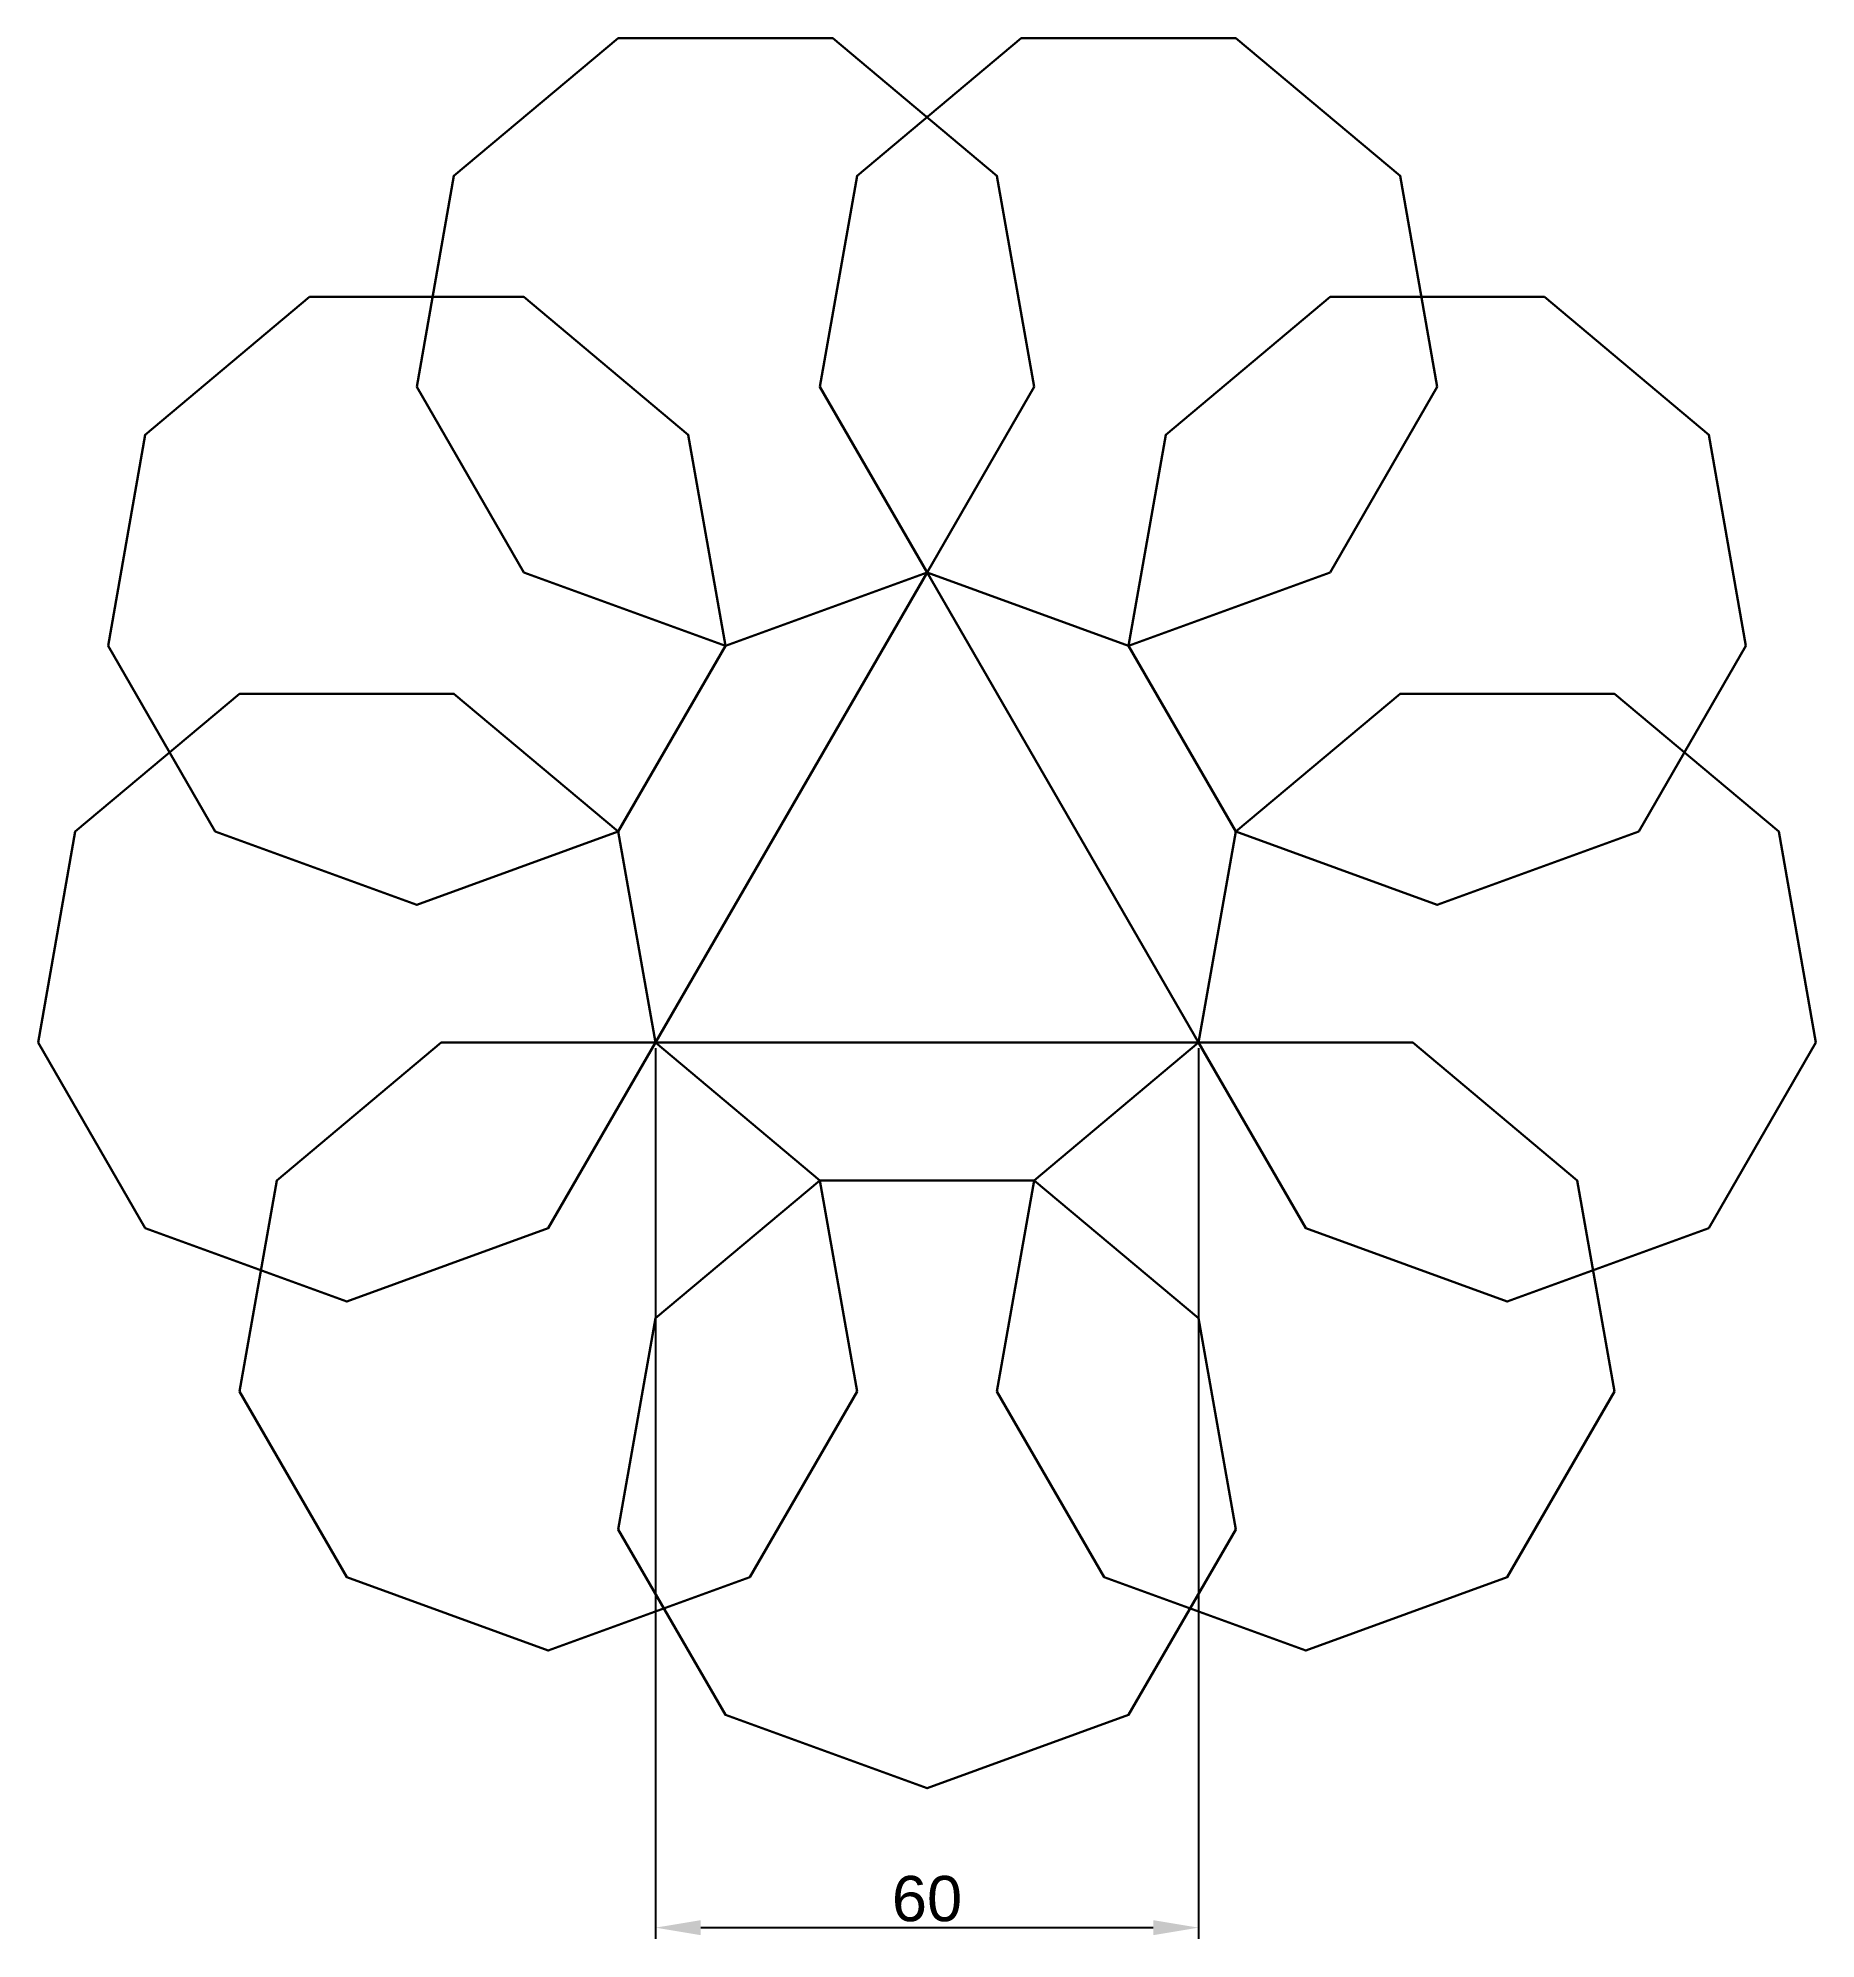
# Model space of a CAD drawing. Extents: x 1717 to 1914, y 1649 to 1859.
import ezdxf

# ---------------------------------------------------------------- set-up
doc = ezdxf.new("R2010")
doc.units = 12
doc.layers.get('0').update_dxf_attribs({"lineweight": 30})
doc.layers.add('cotas', color=7, linetype='Continuous')
doc.styles.get("Standard").update_dxf_attribs({"font": 'ARIAL.TTF'})
doc.dimstyles.new('ISO-5', dxfattribs={"dimtxt": 5, "dimasz": 5, "dimexe": 1.25, "dimexo": 0.625, "dimtad": 1, "dimtxsty": 'Standard', "dimcen": 5, "dimadec": 0, "dimazin": 0, "dimtfac": 1, "dimtmove": 0, "dimatfit": 3, "dimfxl": 1, "dimarcsym": 0})

# ---------------------------------------------------------------- blocks, each defined once
blk = doc.blocks.new('*D4')
at = {"layer": 'cotas', "color": 0, "lineweight": -2}
for p, q in [((1785.33, 1747.34), (1785.33, 1648.89)), ((1845.33, 1747.34), (1845.33, 1648.89)), ((1790.33, 1650.14), (1840.33, 1650.14))]:
    blk.add_line(p, q, dxfattribs=at)
at = {"layer": 'cotas', "color": 0}
for points in [[(1790.33, 1650.97), (1790.33, 1649.31), (1785.33, 1650.14)], [(1840.33, 1650.97), (1840.33, 1649.31), (1845.33, 1650.14)]]:
    blk.add_solid(points, dxfattribs=at)
at = {"layer": 'Defpoints', "color": 0}
for p in [(1785.33, 1747.97), (1845.33, 1747.97), (1845.33, 1650.14)]:
    blk.add_point(p, dxfattribs=at)
at = {"layer": 'cotas', "color": 0, "insert": (1815.33, 1653.32), "char_height": 5, "attachment_point": 5}
blk.add_mtext('60', dxfattribs=at)

msp = doc.modelspace()

# ---------------------------------------------------------------- linework, layer by layer
for p, q in [((1785.33, 1747.969), (1815.33, 1799.93)), ((1815.33, 1799.93), (1845.33, 1747.969)), ((1785.33, 1747.969), (1845.33, 1747.969))]:
    msp.add_line(p, q)
for points in [[(1793.063, 1791.826), (1815.33, 1799.93), (1827.178, 1820.451), (1823.063, 1843.787), (1804.911, 1859.019), (1781.215, 1859.019), (1763.063, 1843.787), (1758.948, 1820.451), (1770.796, 1799.93)], [(1815.33, 1799.93), (1837.597, 1791.826), (1859.863, 1799.93), (1871.711, 1820.451), (1867.597, 1843.787), (1849.444, 1859.019), (1825.749, 1859.019), (1807.597, 1843.787), (1803.482, 1820.451)], [(1781.215, 1771.304), (1793.063, 1791.826), (1788.948, 1815.162), (1770.796, 1830.393), (1747.1, 1830.393), (1728.948, 1815.162), (1724.833, 1791.826), (1736.681, 1771.304), (1758.948, 1763.2)], [(1837.597, 1791.826), (1849.444, 1771.304), (1871.711, 1763.2), (1893.978, 1771.304), (1905.826, 1791.826), (1901.711, 1815.162), (1883.559, 1830.393), (1859.863, 1830.393), (1841.711, 1815.162)], [(1815.33, 1799.93), (1793.063, 1791.826), (1781.215, 1771.304), (1785.33, 1747.969), (1803.482, 1732.737), (1827.178, 1732.737), (1845.33, 1747.969), (1849.444, 1771.304), (1837.597, 1791.826)], [(1785.33, 1747.969), (1781.215, 1771.304), (1763.063, 1786.536), (1739.367, 1786.536), (1721.215, 1771.304), (1717.1, 1747.969), (1728.948, 1727.447), (1751.215, 1719.343), (1773.482, 1727.447)], [(1849.444, 1771.304), (1845.33, 1747.969), (1857.178, 1727.447), (1879.444, 1719.343), (1901.711, 1727.447), (1913.559, 1747.969), (1909.444, 1771.304), (1891.292, 1786.536), (1867.597, 1786.536)], [(1803.482, 1732.737), (1785.33, 1747.969), (1761.634, 1747.969), (1743.482, 1732.737), (1739.367, 1709.401), (1751.215, 1688.88), (1773.482, 1680.776), (1795.749, 1688.88), (1807.597, 1709.401)], [(1845.33, 1747.969), (1827.178, 1732.737), (1823.063, 1709.401), (1834.911, 1688.88), (1857.178, 1680.776), (1879.444, 1688.88), (1891.292, 1709.401), (1887.178, 1732.737), (1869.026, 1747.969)], [(1827.178, 1732.737), (1803.482, 1732.737), (1785.33, 1717.506), (1781.215, 1694.17), (1793.063, 1673.649), (1815.33, 1665.544), (1837.597, 1673.649), (1849.444, 1694.17), (1845.33, 1717.506)]]:
    msp.add_lwpolyline(points, close=True)

# ---------------------------------------------------------------- dimensions: what is measured, and where the dimension line sits
at = {"layer": 'cotas'}
dim = msp.add_linear_dim(base=(1845.33, 1650.139), p1=(1785.33, 1747.969), p2=(1845.33, 1747.969), dimstyle='ISO-5', dxfattribs=at)
dim.commit()
dim.dimension.update_dxf_attribs({"geometry": '*D4', "text_midpoint": (1815.33, 1653.317)})

doc.saveas('drawing.dxf')
